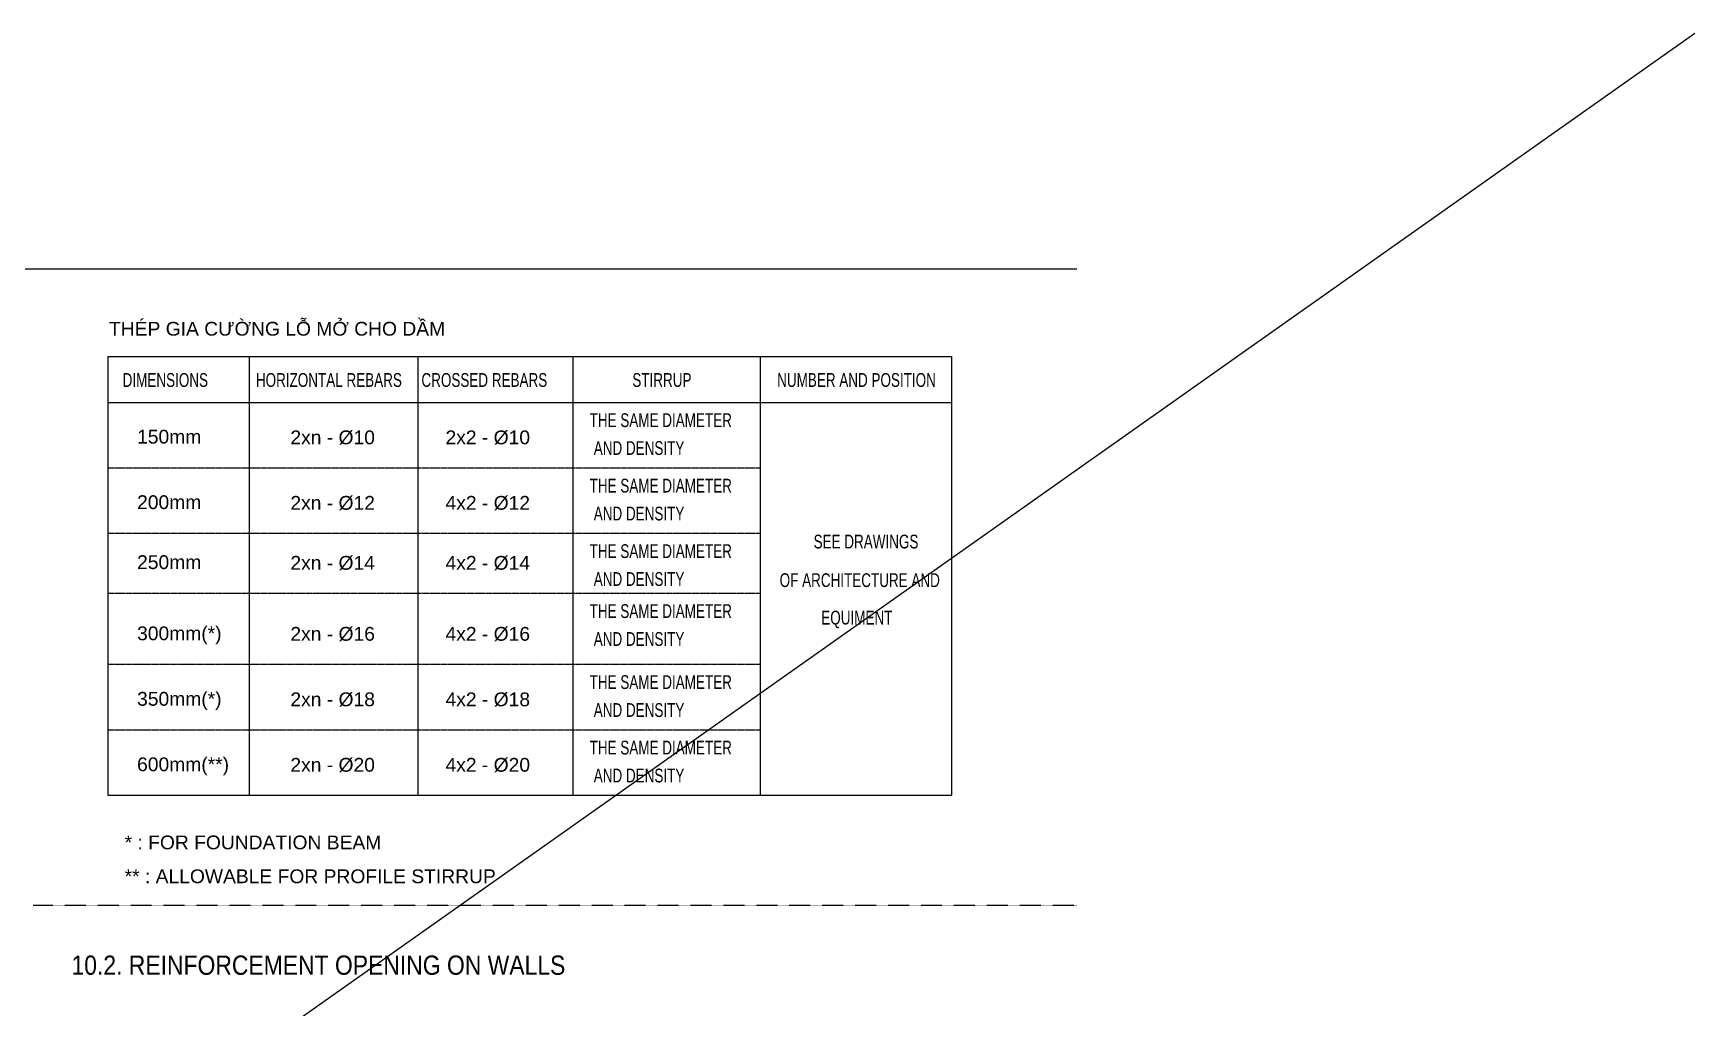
# Model space of a CAD drawing. Header units: millimetres. Extents: x -241424 to 696054, y -125618 to 93710.
# Drawn here: x 160883 to 191026, y -28288 to -10602 of the extents above; entities that cross this region are included whole.
import ezdxf
from ezdxf.enums import TextEntityAlignment as Align

# ---------------------------------------------------------------- set-up
doc = ezdxf.new("R2010")
doc.units = ezdxf.units.MM
doc.header["$LTSCALE"] = 7
doc.linetypes.add('HIDDEN', pattern=[0.375, 0.25, -0.125])
doc.layers.get('Defpoints').update_dxf_attribs({"color": 6, "linetype": 'CONTINUOUS'})
for name, color, linetype in [('CDC_03_BORDER', 3, 'CONTINUOUS'), ('CDC_04_HIDDEN', 8, 'HIDDEN'), ('CDC_06_TEXT', 2, 'CONTINUOUS')]:
    doc.layers.add(name, color=color, linetype=linetype)
doc.layers.add('KCS_Plotter', color=11, linetype='CONTINUOUS', plot=False)
doc.styles.add('ARIAL', font='arial.ttf')

msp = doc.modelspace()

# ---------------------------------------------------------------- linework, layer by layer
at = {"layer": 'CDC_03_BORDER'}
for p, q in [((179814, -14884.7), (108426, -14884.7)), ((162233.6, -16469.2), (177539.6, -16469.2)), ((162233.6, -16469.2), (162233.6, -24431.4)), ((164797.6, -16469.2), (164797.6, -24431.4)), ((167866.6, -24431.4), (167866.6, -16469.2)), ((170680.9, -24431.4), (170680.9, -16469.2)), ((174078.2, -24431.4), (174078.2, -16469.2)), ((177539.6, -16469.2), (177539.6, -24431.4)), ((162233.6, -17300.8), (177539.6, -17300.8)), ((162233.6, -24431.4), (177539.6, -24431.4))]:
    msp.add_line(p, q, dxfattribs=at)
at = {"layer": 'CDC_04_HIDDEN'}
for p, q in [((162233.6, -18489.2), (174078.2, -18489.2)), ((162233.6, -19677.7), (174078.2, -19677.7)), ((162233.6, -20766.1), (174078.2, -20766.1)), ((162233.6, -22054.5), (174078.2, -22054.5)), ((162233.6, -23242.9), (174078.2, -23242.9))]:
    msp.add_line(p, q, dxfattribs=at)
at = {"layer": 'Defpoints', "linetype": 'HIDDEN', "ltscale": 0.1}
msp.add_line((160883, -26425.6), (179814, -26425.6), dxfattribs=at)
at = {"layer": 'KCS_Plotter'}
msp.add_line((106926, -70002.5), (191026, -10602.5), dxfattribs=at)

# ---------------------------------------------------------------- texts
at = {"layer": 'CDC_06_TEXT', "style": 'ARIAL'}
for s, p in [('THÉP GIA CƯỜNG LỖ MỞ CHO DẦM', (162258.1, -16090.5)), ('150mm', (162767, -18049.1)), ('2xn - %%C10', (165548.3, -18061.5)), ('2x2 - %%C10', (168362.6, -18061.5)), ('200mm', (162767, -19237.6)), ('2xn - %%C12', (165548.3, -19249.9)), ('4x2 - %%C12', (168362.6, -19249.9)), ('250mm', (162767, -20326)), ('2xn - %%C14', (165548.3, -20338.3)), ('4x2 - %%C14', (168362.6, -20338.3)), ('300mm(*)', (162767, -21617.7)), ('2xn - %%C16', (165548.3, -21626.7)), ('4x2 - %%C16', (168362.6, -21626.7)), ('350mm(*)', (162767, -22806.1)), ('2xn - %%C18', (165548.3, -22815.2)), ('4x2 - %%C18', (168362.6, -22815.2)), ('600mm(**)', (162767, -23994.5)), ('2xn - %%C20', (165548.3, -24003.6)), ('4x2 - %%C20', (168362.6, -24003.6)), ('* : FOR FOUNDATION BEAM', (162541.2, -25411.6)), ('** : ALLOWABLE FOR PROFILE STIRRUP', (162541.2, -26026.6))]:
    msp.add_text(s, height=250, dxfattribs=at).set_placement(p)
at = {"layer": 'CDC_06_TEXT', "style": 'ARIAL', "width": 0.7}
for s, p in [('DIMENSIONS', (162505.7, -17020.4)), ('HORIZONTAL REBARS', (164922.2, -17020.4)), ('CROSSED REBARS', (167925.9, -17020.4)), ('STIRRUP ', (171752, -17020.4)), ('NUMBER AND POSITION', (174379.1, -17020.4))]:
    msp.add_text(s, height=250, dxfattribs=at).set_placement(p)
at = {"layer": 'CDC_06_TEXT', "linetype": 'Continuous', "style": 'ARIAL', "width": 0.7}
for s, p in [('THE SAME DIAMETER', (170977, -17749)), ('AND DENSITY ', (171052, -18255.5)), ('THE SAME DIAMETER', (170977, -18937.5)), ('AND DENSITY ', (171052, -19444)), ('THE SAME DIAMETER', (170977, -20125.9)), ('SEE DRAWINGS', (175040.3, -19952.6)), ('AND DENSITY ', (171052, -20632.4)), ('OF ARCHITECTURE AND', (174424.5, -20652.7)), ('THE SAME DIAMETER', (170977, -21214.3)), ('EQUIMENT', (175179.4, -21332.9)), ('AND DENSITY ', (171052, -21720.8)), ('THE SAME DIAMETER', (170977, -22502.8)), ('AND DENSITY ', (171052, -23009.3)), ('THE SAME DIAMETER', (170977, -23691.2)), ('AND DENSITY ', (171052, -24197.7))]:
    msp.add_text(s, height=250, dxfattribs=at).set_placement(p)
at = {"layer": 'CDC_06_TEXT', "color": 4, "style": 'ARIAL', "width": 0.85}
msp.add_text('10.2. REINFORCEMENT OPENING ON WALLS', height=350, dxfattribs=at).set_placement((161577.2, -27514.2), align=Align.MIDDLE_LEFT)

# ---------------------------------------------------------------- next in the draw order: wipeouts: each hides what was drawn before it
msp.add_wipeout([(180116.9, -22933.7), (187493.5, -22933.7), (187493.5, -23876.8), (180116.9, -23876.8)]).dxf.layer = 'CDC_06_TEXT'

doc.saveas('drawing.dxf')
